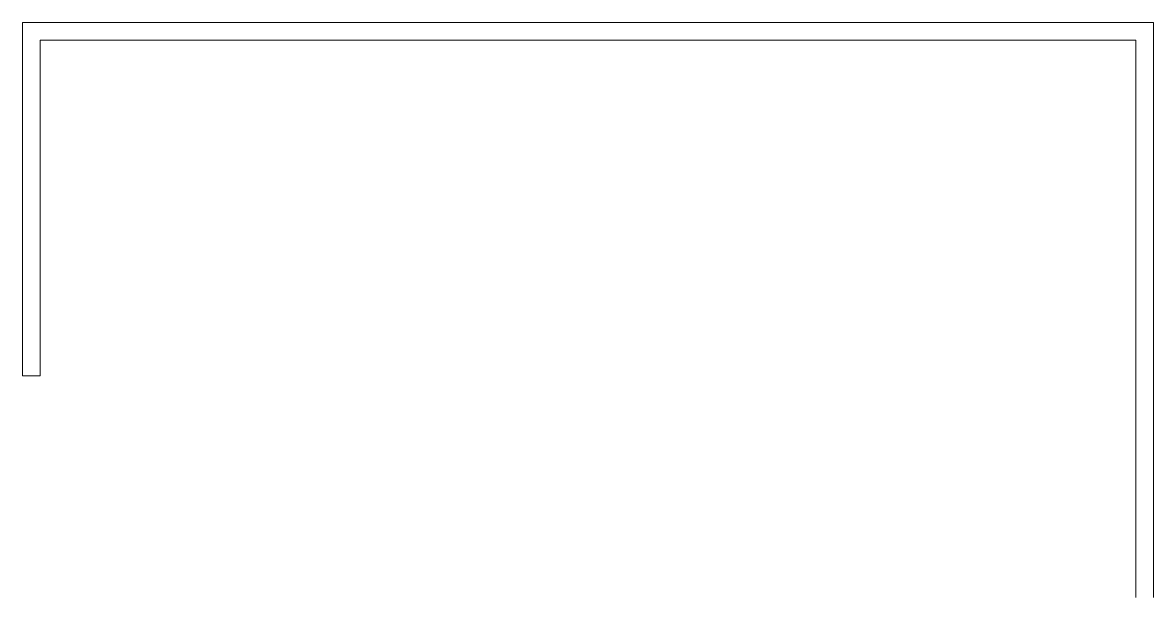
# Model space of a CAD drawing. Header units: millimetres. Extents: x 148 to 461, y 24 to 94.
# Drawn here: x 243.34 to 252.94, y 48.09 to 52.97 of the extents above; entities that cross this region are included whole.
import ezdxf

# ---------------------------------------------------------------- set-up
doc = ezdxf.new("R2010")
doc.units = ezdxf.units.MM
doc.layers.get('0').update_dxf_attribs({"lineweight": 0})

msp = doc.modelspace()

# ---------------------------------------------------------------- linework, layer by layer
at = {"color": 0}
for p, q in [((252.9408, 52.9741), (243.3408, 52.9741)), ((243.3408, 52.9741), (243.3408, 49.9741)), ((252.9408, 48.0906), (252.9408, 52.9741)), ((243.4908, 52.8241), (252.7908, 52.8241)), ((243.4908, 49.9741), (243.4908, 52.8241)), ((252.7908, 52.8241), (252.7908, 48.0906)), ((243.4908, 49.9741), (243.3408, 49.9741))]:
    msp.add_line(p, q, dxfattribs=at)

doc.saveas('drawing.dxf')
